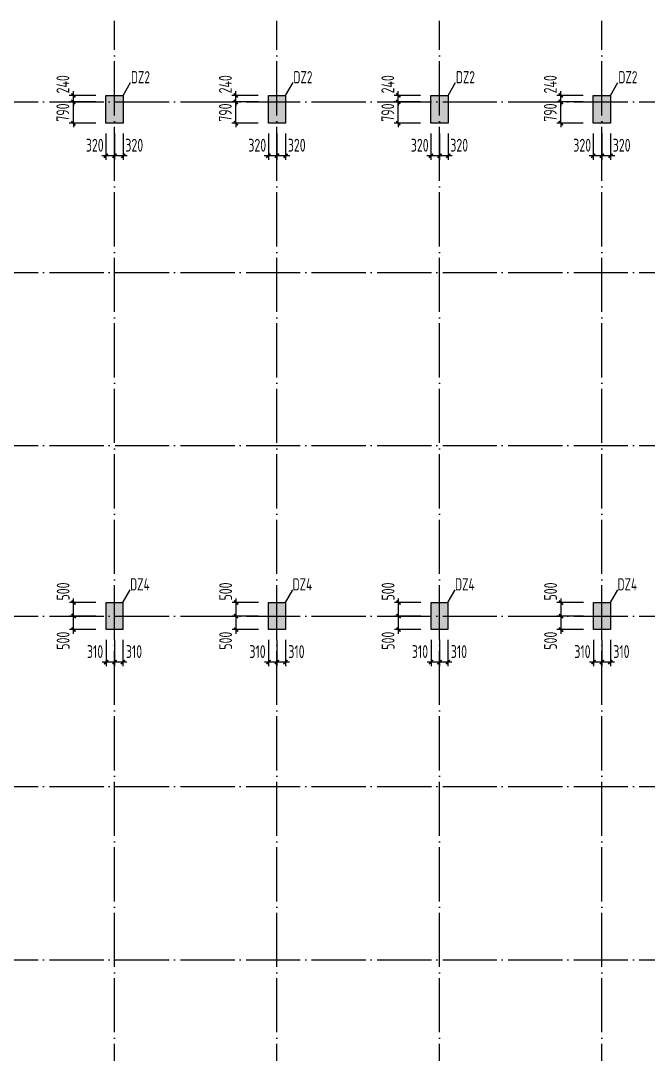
# Model space of a CAD drawing. Extents: x 2303022 to 2899168, y 17226141 to 18257813.
# Drawn here: x 2459841 to 2483020, y 18001603 to 18039796 of the extents above; entities that cross this region are included whole.
import ezdxf
from ezdxf.enums import TextEntityAlignment as Align

# ---------------------------------------------------------------- set-up
doc = ezdxf.new("R2010")
doc.units = 0
doc.header["$LTSCALE"] = 1000
doc.header["$MEASUREMENT"] = 0
doc.linetypes.add('DOTE', pattern=[2.42, 2, -0.2, 0.02, -0.2])
doc.layers.get('Defpoints').update_dxf_attribs({"color": 250})
for name, color, linetype in [('COLU', 253, 'Continuous'), ('COLU_DIM', 3, 'Continuous'), ('COLU_HATCH', 251, 'Continuous'), ('DOTE', 1, 'DOTE'), ('STAIR', 4, 'Continuous')]:
    doc.layers.add(name, color=color, linetype=linetype)
doc.styles.add('TSSD_Dimension', font='Tssdeng.shx', dxfattribs={"width": 0.7, "bigfont": 'hztxt.shx'})
doc.styles.add('TSSD_REIN', font='tssdeng.shx', dxfattribs={"width": 0.7, "bigfont": 'tssdchn.shx'})
doc.dimstyles.new('TSSD_150_150', dxfattribs={"dimtxt": 475, "dimasz": 150, "dimexe": 150, "dimexo": 375, "dimgap": 150, "dimtad": 1, "dimdec": 0, "dimzin": 0, "dimdsep": 46, "dimtxsty": 'TSSD_Dimension', "dimblk": 'ARCHTICK', "dimcen": 0, "dimdle": 150, "dimclrt": 7, "dimadec": 0, "dimazin": 0, "dimtfac": 1, "dimtdec": 0, "dimtix": 1, "dimtmove": 2, "dimatfit": 3, "dimfxl": 0, "dimtolj": 1, "dimtzin": 0, "dimarcsym": 0})

# ---------------------------------------------------------------- blocks, each defined once
blk = doc.blocks.new('_ArchTick')
at = {"color": 0, "linetype": 'ByBlock', "const_width": 0.4}
blk.add_lwpolyline([(-0.5, -0.5), (0.5, 0.5)], dxfattribs=at)
blk = doc.blocks.new('*D85')
at = {"layer": 'COLU_DIM', "color": 0, "lineweight": -2}
for p, q in [((2463307, 18035631), (2463307, 18034656)), ((2463627, 18035631), (2463627, 18034656)), ((2463777, 18034806), (2463157, 18034806))]:
    blk.add_line(p, q, dxfattribs=at)
at = {"layer": 'Defpoints', "color": 0}
for p in [(2463307, 18036006), (2463627, 18036006), (2463307, 18034806)]:
    blk.add_point(p, dxfattribs=at)
at = {"layer": 'COLU_DIM', "color": 0, "lineweight": -2, "xscale": 150, "yscale": 150, "zscale": 150, "rotation": 180}
blk.add_blockref('_ArchTick', (2463307, 18034806), dxfattribs=at)
at = {"layer": 'COLU_DIM', "color": 0, "lineweight": -2, "xscale": 150, "yscale": 150, "zscale": 150}
blk.add_blockref('_ArchTick', (2463627, 18034806), dxfattribs=at)
at = {"layer": 'COLU_DIM', "color": 7, "insert": (2464036, 18035194), "char_height": 475, "attachment_point": 5, "style": 'TSSD_Dimension'}
blk.add_mtext('\\A1;320', dxfattribs=at)
blk = doc.blocks.new('*D86')
at = {"layer": 'COLU_DIM', "color": 0, "lineweight": -2}
for p, q in [((2462987, 18035631), (2462987, 18034656)), ((2463307, 18035631), (2463307, 18034656)), ((2463457, 18034806), (2462837, 18034806))]:
    blk.add_line(p, q, dxfattribs=at)
at = {"layer": 'Defpoints', "color": 0}
for p in [(2462987, 18036006), (2463307, 18036006), (2462987, 18034806)]:
    blk.add_point(p, dxfattribs=at)
at = {"layer": 'COLU_DIM', "color": 0, "lineweight": -2, "xscale": 150, "yscale": 150, "zscale": 150, "rotation": 180}
blk.add_blockref('_ArchTick', (2462987, 18034806), dxfattribs=at)
at = {"layer": 'COLU_DIM', "color": 0, "lineweight": -2, "xscale": 150, "yscale": 150, "zscale": 150}
blk.add_blockref('_ArchTick', (2463307, 18034806), dxfattribs=at)
at = {"layer": 'COLU_DIM', "color": 7, "insert": (2462578, 18035194), "char_height": 475, "attachment_point": 5, "style": 'TSSD_Dimension'}
blk.add_mtext('\\A1;320', dxfattribs=at)
blk = doc.blocks.new('*D87')
at = {"layer": 'COLU_DIM', "color": 0, "lineweight": -2}
for p, q in [((2461787, 18036796), (2461787, 18036946)), ((2462612, 18036796), (2461637, 18036796)), ((2461787, 18036006), (2461787, 18036796)), ((2462612, 18036006), (2461637, 18036006)), ((2461787, 18036006), (2461787, 18035856))]:
    blk.add_line(p, q, dxfattribs=at)
at = {"layer": 'Defpoints', "color": 0}
for p in [(2461787, 18036796), (2462987, 18036796), (2462987, 18036006)]:
    blk.add_point(p, dxfattribs=at)
at = {"layer": 'COLU_DIM', "color": 0, "lineweight": -2, "xscale": 150, "yscale": 150, "zscale": 150}
for p, rotation in [((2461787, 18036796), 270), ((2461787, 18036006), 90)]:
    blk.add_blockref('_ArchTick', p, dxfattribs=dict(at, rotation=rotation))
at = {"layer": 'COLU_DIM', "color": 7, "insert": (2461399, 18036401), "char_height": 475, "attachment_point": 5, "rotation": 90, "style": 'TSSD_Dimension'}
blk.add_mtext('\\A1;790', dxfattribs=at)
blk = doc.blocks.new('*D88')
at = {"layer": 'COLU_DIM', "color": 0, "lineweight": -2}
for p, q in [((2462612, 18037036), (2461637, 18037036)), ((2461787, 18037036), (2461787, 18037186)), ((2461787, 18036796), (2461787, 18037036)), ((2462612, 18036796), (2461637, 18036796)), ((2461787, 18036796), (2461787, 18036646))]:
    blk.add_line(p, q, dxfattribs=at)
at = {"layer": 'Defpoints', "color": 0}
for p in [(2461787, 18037036), (2462987, 18037036), (2462987, 18036796)]:
    blk.add_point(p, dxfattribs=at)
at = {"layer": 'COLU_DIM', "color": 0, "lineweight": -2, "xscale": 150, "yscale": 150, "zscale": 150}
for p, rotation in [((2461787, 18037036), 270), ((2461787, 18036796), 90)]:
    blk.add_blockref('_ArchTick', p, dxfattribs=dict(at, rotation=rotation))
at = {"layer": 'COLU_DIM', "color": 7, "insert": (2461399, 18037445), "char_height": 475, "attachment_point": 5, "rotation": 90, "style": 'TSSD_Dimension'}
blk.add_mtext('\\A1;240', dxfattribs=at)
blk = doc.blocks.new('*D89')
at = {"layer": 'COLU_DIM', "color": 0, "lineweight": -2}
for p, q in [((2469307, 18035631), (2469307, 18034656)), ((2469627, 18035631), (2469627, 18034656)), ((2469777, 18034806), (2469157, 18034806))]:
    blk.add_line(p, q, dxfattribs=at)
at = {"layer": 'Defpoints', "color": 0}
for p in [(2469307, 18036006), (2469627, 18036006), (2469307, 18034806)]:
    blk.add_point(p, dxfattribs=at)
at = {"layer": 'COLU_DIM', "color": 0, "lineweight": -2, "xscale": 150, "yscale": 150, "zscale": 150, "rotation": 180}
blk.add_blockref('_ArchTick', (2469307, 18034806), dxfattribs=at)
at = {"layer": 'COLU_DIM', "color": 0, "lineweight": -2, "xscale": 150, "yscale": 150, "zscale": 150}
blk.add_blockref('_ArchTick', (2469627, 18034806), dxfattribs=at)
at = {"layer": 'COLU_DIM', "color": 7, "insert": (2470036, 18035194), "char_height": 475, "attachment_point": 5, "style": 'TSSD_Dimension'}
blk.add_mtext('\\A1;320', dxfattribs=at)
blk = doc.blocks.new('*D90')
at = {"layer": 'COLU_DIM', "color": 0, "lineweight": -2}
for p, q in [((2468987, 18035631), (2468987, 18034656)), ((2469307, 18035631), (2469307, 18034656)), ((2469457, 18034806), (2468837, 18034806))]:
    blk.add_line(p, q, dxfattribs=at)
at = {"layer": 'Defpoints', "color": 0}
for p in [(2468987, 18036006), (2469307, 18036006), (2468987, 18034806)]:
    blk.add_point(p, dxfattribs=at)
at = {"layer": 'COLU_DIM', "color": 0, "lineweight": -2, "xscale": 150, "yscale": 150, "zscale": 150, "rotation": 180}
blk.add_blockref('_ArchTick', (2468987, 18034806), dxfattribs=at)
at = {"layer": 'COLU_DIM', "color": 0, "lineweight": -2, "xscale": 150, "yscale": 150, "zscale": 150}
blk.add_blockref('_ArchTick', (2469307, 18034806), dxfattribs=at)
at = {"layer": 'COLU_DIM', "color": 7, "insert": (2468578, 18035194), "char_height": 475, "attachment_point": 5, "style": 'TSSD_Dimension'}
blk.add_mtext('\\A1;320', dxfattribs=at)
blk = doc.blocks.new('*D91')
at = {"layer": 'COLU_DIM', "color": 0, "lineweight": -2}
for p, q in [((2467787, 18036796), (2467787, 18036946)), ((2468612, 18036796), (2467637, 18036796)), ((2467787, 18036006), (2467787, 18036796)), ((2468612, 18036006), (2467637, 18036006)), ((2467787, 18036006), (2467787, 18035856))]:
    blk.add_line(p, q, dxfattribs=at)
at = {"layer": 'Defpoints', "color": 0}
for p in [(2467787, 18036796), (2468987, 18036796), (2468987, 18036006)]:
    blk.add_point(p, dxfattribs=at)
at = {"layer": 'COLU_DIM', "color": 0, "lineweight": -2, "xscale": 150, "yscale": 150, "zscale": 150}
for p, rotation in [((2467787, 18036796), 270), ((2467787, 18036006), 90)]:
    blk.add_blockref('_ArchTick', p, dxfattribs=dict(at, rotation=rotation))
at = {"layer": 'COLU_DIM', "color": 7, "insert": (2467399, 18036401), "char_height": 475, "attachment_point": 5, "rotation": 90, "style": 'TSSD_Dimension'}
blk.add_mtext('\\A1;790', dxfattribs=at)
blk = doc.blocks.new('*D92')
at = {"layer": 'COLU_DIM', "color": 0, "lineweight": -2}
for p, q in [((2468612, 18037036), (2467637, 18037036)), ((2467787, 18037036), (2467787, 18037186)), ((2467787, 18036796), (2467787, 18037036)), ((2468612, 18036796), (2467637, 18036796)), ((2467787, 18036796), (2467787, 18036646))]:
    blk.add_line(p, q, dxfattribs=at)
at = {"layer": 'Defpoints', "color": 0}
for p in [(2467787, 18037036), (2468987, 18037036), (2468987, 18036796)]:
    blk.add_point(p, dxfattribs=at)
at = {"layer": 'COLU_DIM', "color": 0, "lineweight": -2, "xscale": 150, "yscale": 150, "zscale": 150}
for p, rotation in [((2467787, 18037036), 270), ((2467787, 18036796), 90)]:
    blk.add_blockref('_ArchTick', p, dxfattribs=dict(at, rotation=rotation))
at = {"layer": 'COLU_DIM', "color": 7, "insert": (2467399, 18037445), "char_height": 475, "attachment_point": 5, "rotation": 90, "style": 'TSSD_Dimension'}
blk.add_mtext('\\A1;240', dxfattribs=at)
blk = doc.blocks.new('*D93')
at = {"layer": 'COLU_DIM', "color": 0, "lineweight": -2}
for p, q in [((2475307, 18035631), (2475307, 18034656)), ((2475627, 18035631), (2475627, 18034656)), ((2475777, 18034806), (2475157, 18034806))]:
    blk.add_line(p, q, dxfattribs=at)
at = {"layer": 'Defpoints', "color": 0}
for p in [(2475307, 18036006), (2475627, 18036006), (2475307, 18034806)]:
    blk.add_point(p, dxfattribs=at)
at = {"layer": 'COLU_DIM', "color": 0, "lineweight": -2, "xscale": 150, "yscale": 150, "zscale": 150, "rotation": 180}
blk.add_blockref('_ArchTick', (2475307, 18034806), dxfattribs=at)
at = {"layer": 'COLU_DIM', "color": 0, "lineweight": -2, "xscale": 150, "yscale": 150, "zscale": 150}
blk.add_blockref('_ArchTick', (2475627, 18034806), dxfattribs=at)
at = {"layer": 'COLU_DIM', "color": 7, "insert": (2476036, 18035194), "char_height": 475, "attachment_point": 5, "style": 'TSSD_Dimension'}
blk.add_mtext('\\A1;320', dxfattribs=at)
blk = doc.blocks.new('*D94')
at = {"layer": 'COLU_DIM', "color": 0, "lineweight": -2}
for p, q in [((2474987, 18035631), (2474987, 18034656)), ((2475307, 18035631), (2475307, 18034656)), ((2475457, 18034806), (2474837, 18034806))]:
    blk.add_line(p, q, dxfattribs=at)
at = {"layer": 'Defpoints', "color": 0}
for p in [(2474987, 18036006), (2475307, 18036006), (2474987, 18034806)]:
    blk.add_point(p, dxfattribs=at)
at = {"layer": 'COLU_DIM', "color": 0, "lineweight": -2, "xscale": 150, "yscale": 150, "zscale": 150, "rotation": 180}
blk.add_blockref('_ArchTick', (2474987, 18034806), dxfattribs=at)
at = {"layer": 'COLU_DIM', "color": 0, "lineweight": -2, "xscale": 150, "yscale": 150, "zscale": 150}
blk.add_blockref('_ArchTick', (2475307, 18034806), dxfattribs=at)
at = {"layer": 'COLU_DIM', "color": 7, "insert": (2474578, 18035194), "char_height": 475, "attachment_point": 5, "style": 'TSSD_Dimension'}
blk.add_mtext('\\A1;320', dxfattribs=at)
blk = doc.blocks.new('*D95')
at = {"layer": 'COLU_DIM', "color": 0, "lineweight": -2}
for p, q in [((2473787, 18036796), (2473787, 18036946)), ((2474612, 18036796), (2473637, 18036796)), ((2473787, 18036006), (2473787, 18036796)), ((2474612, 18036006), (2473637, 18036006)), ((2473787, 18036006), (2473787, 18035856))]:
    blk.add_line(p, q, dxfattribs=at)
at = {"layer": 'Defpoints', "color": 0}
for p in [(2473787, 18036796), (2474987, 18036796), (2474987, 18036006)]:
    blk.add_point(p, dxfattribs=at)
at = {"layer": 'COLU_DIM', "color": 0, "lineweight": -2, "xscale": 150, "yscale": 150, "zscale": 150}
for p, rotation in [((2473787, 18036796), 270), ((2473787, 18036006), 90)]:
    blk.add_blockref('_ArchTick', p, dxfattribs=dict(at, rotation=rotation))
at = {"layer": 'COLU_DIM', "color": 7, "insert": (2473399, 18036401), "char_height": 475, "attachment_point": 5, "rotation": 90, "style": 'TSSD_Dimension'}
blk.add_mtext('\\A1;790', dxfattribs=at)
blk = doc.blocks.new('*D96')
at = {"layer": 'COLU_DIM', "color": 0, "lineweight": -2}
for p, q in [((2474612, 18037036), (2473637, 18037036)), ((2473787, 18037036), (2473787, 18037186)), ((2473787, 18036796), (2473787, 18037036)), ((2474612, 18036796), (2473637, 18036796)), ((2473787, 18036796), (2473787, 18036646))]:
    blk.add_line(p, q, dxfattribs=at)
at = {"layer": 'Defpoints', "color": 0}
for p in [(2473787, 18037036), (2474987, 18037036), (2474987, 18036796)]:
    blk.add_point(p, dxfattribs=at)
at = {"layer": 'COLU_DIM', "color": 0, "lineweight": -2, "xscale": 150, "yscale": 150, "zscale": 150}
for p, rotation in [((2473787, 18037036), 270), ((2473787, 18036796), 90)]:
    blk.add_blockref('_ArchTick', p, dxfattribs=dict(at, rotation=rotation))
at = {"layer": 'COLU_DIM', "color": 7, "insert": (2473399, 18037445), "char_height": 475, "attachment_point": 5, "rotation": 90, "style": 'TSSD_Dimension'}
blk.add_mtext('\\A1;240', dxfattribs=at)
blk = doc.blocks.new('*D97')
at = {"layer": 'COLU_DIM', "color": 0, "lineweight": -2}
for p, q in [((2481307, 18035631), (2481307, 18034656)), ((2481627, 18035631), (2481627, 18034656)), ((2481777, 18034806), (2481157, 18034806))]:
    blk.add_line(p, q, dxfattribs=at)
at = {"layer": 'Defpoints', "color": 0}
for p in [(2481307, 18036006), (2481627, 18036006), (2481307, 18034806)]:
    blk.add_point(p, dxfattribs=at)
at = {"layer": 'COLU_DIM', "color": 0, "lineweight": -2, "xscale": 150, "yscale": 150, "zscale": 150, "rotation": 180}
blk.add_blockref('_ArchTick', (2481307, 18034806), dxfattribs=at)
at = {"layer": 'COLU_DIM', "color": 0, "lineweight": -2, "xscale": 150, "yscale": 150, "zscale": 150}
blk.add_blockref('_ArchTick', (2481627, 18034806), dxfattribs=at)
at = {"layer": 'COLU_DIM', "color": 7, "insert": (2482036, 18035194), "char_height": 475, "attachment_point": 5, "style": 'TSSD_Dimension'}
blk.add_mtext('\\A1;320', dxfattribs=at)
blk = doc.blocks.new('*D98')
at = {"layer": 'COLU_DIM', "color": 0, "lineweight": -2}
for p, q in [((2480987, 18035631), (2480987, 18034656)), ((2481307, 18035631), (2481307, 18034656)), ((2481457, 18034806), (2480837, 18034806))]:
    blk.add_line(p, q, dxfattribs=at)
at = {"layer": 'Defpoints', "color": 0}
for p in [(2480987, 18036006), (2481307, 18036006), (2480987, 18034806)]:
    blk.add_point(p, dxfattribs=at)
at = {"layer": 'COLU_DIM', "color": 0, "lineweight": -2, "xscale": 150, "yscale": 150, "zscale": 150, "rotation": 180}
blk.add_blockref('_ArchTick', (2480987, 18034806), dxfattribs=at)
at = {"layer": 'COLU_DIM', "color": 0, "lineweight": -2, "xscale": 150, "yscale": 150, "zscale": 150}
blk.add_blockref('_ArchTick', (2481307, 18034806), dxfattribs=at)
at = {"layer": 'COLU_DIM', "color": 7, "insert": (2480578, 18035194), "char_height": 475, "attachment_point": 5, "style": 'TSSD_Dimension'}
blk.add_mtext('\\A1;320', dxfattribs=at)
blk = doc.blocks.new('*D99')
at = {"layer": 'COLU_DIM', "color": 0, "lineweight": -2}
for p, q in [((2479787, 18036796), (2479787, 18036946)), ((2480612, 18036796), (2479637, 18036796)), ((2479787, 18036006), (2479787, 18036796)), ((2480612, 18036006), (2479637, 18036006)), ((2479787, 18036006), (2479787, 18035856))]:
    blk.add_line(p, q, dxfattribs=at)
at = {"layer": 'Defpoints', "color": 0}
for p in [(2479787, 18036796), (2480987, 18036796), (2480987, 18036006)]:
    blk.add_point(p, dxfattribs=at)
at = {"layer": 'COLU_DIM', "color": 0, "lineweight": -2, "xscale": 150, "yscale": 150, "zscale": 150}
for p, rotation in [((2479787, 18036796), 270), ((2479787, 18036006), 90)]:
    blk.add_blockref('_ArchTick', p, dxfattribs=dict(at, rotation=rotation))
at = {"layer": 'COLU_DIM', "color": 7, "insert": (2479399, 18036401), "char_height": 475, "attachment_point": 5, "rotation": 90, "style": 'TSSD_Dimension'}
blk.add_mtext('\\A1;790', dxfattribs=at)
blk = doc.blocks.new('*D100')
at = {"layer": 'COLU_DIM', "color": 0, "lineweight": -2}
for p, q in [((2480612, 18037036), (2479637, 18037036)), ((2479787, 18037036), (2479787, 18037186)), ((2479787, 18036796), (2479787, 18037036)), ((2480612, 18036796), (2479637, 18036796)), ((2479787, 18036796), (2479787, 18036646))]:
    blk.add_line(p, q, dxfattribs=at)
at = {"layer": 'Defpoints', "color": 0}
for p in [(2479787, 18037036), (2480987, 18037036), (2480987, 18036796)]:
    blk.add_point(p, dxfattribs=at)
at = {"layer": 'COLU_DIM', "color": 0, "lineweight": -2, "xscale": 150, "yscale": 150, "zscale": 150}
for p, rotation in [((2479787, 18037036), 270), ((2479787, 18036796), 90)]:
    blk.add_blockref('_ArchTick', p, dxfattribs=dict(at, rotation=rotation))
at = {"layer": 'COLU_DIM', "color": 7, "insert": (2479399, 18037445), "char_height": 475, "attachment_point": 5, "rotation": 90, "style": 'TSSD_Dimension'}
blk.add_mtext('\\A1;240', dxfattribs=at)
blk = doc.blocks.new('*D230')
at = {"layer": 'COLU_DIM', "color": 0, "lineweight": -2}
for p, q in [((2463307, 18016921), (2463307, 18015946)), ((2463617, 18016921), (2463617, 18015946)), ((2463767, 18016096), (2463157, 18016096))]:
    blk.add_line(p, q, dxfattribs=at)
at = {"layer": 'Defpoints', "color": 0}
for p in [(2463307, 18017296), (2463617, 18017296), (2463307, 18016096)]:
    blk.add_point(p, dxfattribs=at)
at = {"layer": 'COLU_DIM', "color": 0, "lineweight": -2, "xscale": 150, "yscale": 150, "zscale": 150, "rotation": 180}
blk.add_blockref('_ArchTick', (2463307, 18016096), dxfattribs=at)
at = {"layer": 'COLU_DIM', "color": 0, "lineweight": -2, "xscale": 150, "yscale": 150, "zscale": 150}
blk.add_blockref('_ArchTick', (2463617, 18016096), dxfattribs=at)
at = {"layer": 'COLU_DIM', "color": 7, "insert": (2464026, 18016484), "char_height": 475, "attachment_point": 5, "style": 'TSSD_Dimension'}
blk.add_mtext('\\A1;310', dxfattribs=at)
blk = doc.blocks.new('*D231')
at = {"layer": 'COLU_DIM', "color": 0, "lineweight": -2}
for p, q in [((2462997, 18016921), (2462997, 18015946)), ((2463307, 18016921), (2463307, 18015946)), ((2463457, 18016096), (2462847, 18016096))]:
    blk.add_line(p, q, dxfattribs=at)
at = {"layer": 'Defpoints', "color": 0}
for p in [(2462997, 18017296), (2463307, 18017296), (2462997, 18016096)]:
    blk.add_point(p, dxfattribs=at)
at = {"layer": 'COLU_DIM', "color": 0, "lineweight": -2, "xscale": 150, "yscale": 150, "zscale": 150, "rotation": 180}
blk.add_blockref('_ArchTick', (2462997, 18016096), dxfattribs=at)
at = {"layer": 'COLU_DIM', "color": 0, "lineweight": -2, "xscale": 150, "yscale": 150, "zscale": 150}
blk.add_blockref('_ArchTick', (2463307, 18016096), dxfattribs=at)
at = {"layer": 'COLU_DIM', "color": 7, "insert": (2462588, 18016484), "char_height": 475, "attachment_point": 5, "style": 'TSSD_Dimension'}
blk.add_mtext('\\A1;310', dxfattribs=at)
blk = doc.blocks.new('*D232')
at = {"layer": 'COLU_DIM', "color": 0, "lineweight": -2}
for p, q in [((2462622, 18017796), (2461647, 18017796)), ((2461797, 18017146), (2461797, 18017946)), ((2462622, 18017296), (2461647, 18017296))]:
    blk.add_line(p, q, dxfattribs=at)
at = {"layer": 'Defpoints', "color": 0}
for p in [(2461797, 18017796), (2462997, 18017796), (2462997, 18017296)]:
    blk.add_point(p, dxfattribs=at)
at = {"layer": 'COLU_DIM', "color": 0, "lineweight": -2, "xscale": 150, "yscale": 150, "zscale": 150}
for p, rotation in [((2461797, 18017796), 90), ((2461797, 18017296), 270)]:
    blk.add_blockref('_ArchTick', p, dxfattribs=dict(at, rotation=rotation))
at = {"layer": 'COLU_DIM', "color": 7, "insert": (2461409, 18016887), "char_height": 475, "attachment_point": 5, "rotation": 90, "style": 'TSSD_Dimension'}
blk.add_mtext('\\A1;500', dxfattribs=at)
blk = doc.blocks.new('*D233')
at = {"layer": 'COLU_DIM', "color": 0, "lineweight": -2}
for p, q in [((2462622, 18018296), (2461647, 18018296)), ((2461797, 18017646), (2461797, 18018446)), ((2462622, 18017796), (2461647, 18017796))]:
    blk.add_line(p, q, dxfattribs=at)
at = {"layer": 'Defpoints', "color": 0}
for p in [(2461797, 18018296), (2462997, 18018296), (2462997, 18017796)]:
    blk.add_point(p, dxfattribs=at)
at = {"layer": 'COLU_DIM', "color": 0, "lineweight": -2, "xscale": 150, "yscale": 150, "zscale": 150}
for p, rotation in [((2461797, 18018296), 90), ((2461797, 18017796), 270)]:
    blk.add_blockref('_ArchTick', p, dxfattribs=dict(at, rotation=rotation))
at = {"layer": 'COLU_DIM', "color": 7, "insert": (2461409, 18018705), "char_height": 475, "attachment_point": 5, "rotation": 90, "style": 'TSSD_Dimension'}
blk.add_mtext('\\A1;500', dxfattribs=at)
blk = doc.blocks.new('*D246')
at = {"layer": 'COLU_DIM', "color": 0, "lineweight": -2}
for p, q in [((2469307, 18016921), (2469307, 18015946)), ((2469617, 18016921), (2469617, 18015946)), ((2469767, 18016096), (2469157, 18016096))]:
    blk.add_line(p, q, dxfattribs=at)
at = {"layer": 'Defpoints', "color": 0}
for p in [(2469307, 18017296), (2469617, 18017296), (2469307, 18016096)]:
    blk.add_point(p, dxfattribs=at)
at = {"layer": 'COLU_DIM', "color": 0, "lineweight": -2, "xscale": 150, "yscale": 150, "zscale": 150, "rotation": 180}
blk.add_blockref('_ArchTick', (2469307, 18016096), dxfattribs=at)
at = {"layer": 'COLU_DIM', "color": 0, "lineweight": -2, "xscale": 150, "yscale": 150, "zscale": 150}
blk.add_blockref('_ArchTick', (2469617, 18016096), dxfattribs=at)
at = {"layer": 'COLU_DIM', "color": 7, "insert": (2470026, 18016484), "char_height": 475, "attachment_point": 5, "style": 'TSSD_Dimension'}
blk.add_mtext('\\A1;310', dxfattribs=at)
blk = doc.blocks.new('*D247')
at = {"layer": 'COLU_DIM', "color": 0, "lineweight": -2}
for p, q in [((2468997, 18016921), (2468997, 18015946)), ((2469307, 18016921), (2469307, 18015946)), ((2469457, 18016096), (2468847, 18016096))]:
    blk.add_line(p, q, dxfattribs=at)
at = {"layer": 'Defpoints', "color": 0}
for p in [(2468997, 18017296), (2469307, 18017296), (2468997, 18016096)]:
    blk.add_point(p, dxfattribs=at)
at = {"layer": 'COLU_DIM', "color": 0, "lineweight": -2, "xscale": 150, "yscale": 150, "zscale": 150, "rotation": 180}
blk.add_blockref('_ArchTick', (2468997, 18016096), dxfattribs=at)
at = {"layer": 'COLU_DIM', "color": 0, "lineweight": -2, "xscale": 150, "yscale": 150, "zscale": 150}
blk.add_blockref('_ArchTick', (2469307, 18016096), dxfattribs=at)
at = {"layer": 'COLU_DIM', "color": 7, "insert": (2468588, 18016484), "char_height": 475, "attachment_point": 5, "style": 'TSSD_Dimension'}
blk.add_mtext('\\A1;310', dxfattribs=at)
blk = doc.blocks.new('*D248')
at = {"layer": 'COLU_DIM', "color": 0, "lineweight": -2}
for p, q in [((2468622, 18017796), (2467647, 18017796)), ((2467797, 18017146), (2467797, 18017946)), ((2468622, 18017296), (2467647, 18017296))]:
    blk.add_line(p, q, dxfattribs=at)
at = {"layer": 'Defpoints', "color": 0}
for p in [(2467797, 18017796), (2468997, 18017796), (2468997, 18017296)]:
    blk.add_point(p, dxfattribs=at)
at = {"layer": 'COLU_DIM', "color": 0, "lineweight": -2, "xscale": 150, "yscale": 150, "zscale": 150}
for p, rotation in [((2467797, 18017796), 90), ((2467797, 18017296), 270)]:
    blk.add_blockref('_ArchTick', p, dxfattribs=dict(at, rotation=rotation))
at = {"layer": 'COLU_DIM', "color": 7, "insert": (2467409, 18016887), "char_height": 475, "attachment_point": 5, "rotation": 90, "style": 'TSSD_Dimension'}
blk.add_mtext('\\A1;500', dxfattribs=at)
blk = doc.blocks.new('*D249')
at = {"layer": 'COLU_DIM', "color": 0, "lineweight": -2}
for p, q in [((2468622, 18018296), (2467647, 18018296)), ((2467797, 18017646), (2467797, 18018446)), ((2468622, 18017796), (2467647, 18017796))]:
    blk.add_line(p, q, dxfattribs=at)
at = {"layer": 'Defpoints', "color": 0}
for p in [(2467797, 18018296), (2468997, 18018296), (2468997, 18017796)]:
    blk.add_point(p, dxfattribs=at)
at = {"layer": 'COLU_DIM', "color": 0, "lineweight": -2, "xscale": 150, "yscale": 150, "zscale": 150}
for p, rotation in [((2467797, 18018296), 90), ((2467797, 18017796), 270)]:
    blk.add_blockref('_ArchTick', p, dxfattribs=dict(at, rotation=rotation))
at = {"layer": 'COLU_DIM', "color": 7, "insert": (2467409, 18018705), "char_height": 475, "attachment_point": 5, "rotation": 90, "style": 'TSSD_Dimension'}
blk.add_mtext('\\A1;500', dxfattribs=at)
blk = doc.blocks.new('*D250')
at = {"layer": 'COLU_DIM', "color": 0, "lineweight": -2}
for p, q in [((2475307, 18016921), (2475307, 18015946)), ((2475617, 18016921), (2475617, 18015946)), ((2475767, 18016096), (2475157, 18016096))]:
    blk.add_line(p, q, dxfattribs=at)
at = {"layer": 'Defpoints', "color": 0}
for p in [(2475307, 18017296), (2475617, 18017296), (2475307, 18016096)]:
    blk.add_point(p, dxfattribs=at)
at = {"layer": 'COLU_DIM', "color": 0, "lineweight": -2, "xscale": 150, "yscale": 150, "zscale": 150, "rotation": 180}
blk.add_blockref('_ArchTick', (2475307, 18016096), dxfattribs=at)
at = {"layer": 'COLU_DIM', "color": 0, "lineweight": -2, "xscale": 150, "yscale": 150, "zscale": 150}
blk.add_blockref('_ArchTick', (2475617, 18016096), dxfattribs=at)
at = {"layer": 'COLU_DIM', "color": 7, "insert": (2476026, 18016484), "char_height": 475, "attachment_point": 5, "style": 'TSSD_Dimension'}
blk.add_mtext('\\A1;310', dxfattribs=at)
blk = doc.blocks.new('*D251')
at = {"layer": 'COLU_DIM', "color": 0, "lineweight": -2}
for p, q in [((2474997, 18016921), (2474997, 18015946)), ((2475307, 18016921), (2475307, 18015946)), ((2475457, 18016096), (2474847, 18016096))]:
    blk.add_line(p, q, dxfattribs=at)
at = {"layer": 'Defpoints', "color": 0}
for p in [(2474997, 18017296), (2475307, 18017296), (2474997, 18016096)]:
    blk.add_point(p, dxfattribs=at)
at = {"layer": 'COLU_DIM', "color": 0, "lineweight": -2, "xscale": 150, "yscale": 150, "zscale": 150, "rotation": 180}
blk.add_blockref('_ArchTick', (2474997, 18016096), dxfattribs=at)
at = {"layer": 'COLU_DIM', "color": 0, "lineweight": -2, "xscale": 150, "yscale": 150, "zscale": 150}
blk.add_blockref('_ArchTick', (2475307, 18016096), dxfattribs=at)
at = {"layer": 'COLU_DIM', "color": 7, "insert": (2474588, 18016484), "char_height": 475, "attachment_point": 5, "style": 'TSSD_Dimension'}
blk.add_mtext('\\A1;310', dxfattribs=at)
blk = doc.blocks.new('*D252')
at = {"layer": 'COLU_DIM', "color": 0, "lineweight": -2}
for p, q in [((2474622, 18017796), (2473647, 18017796)), ((2473797, 18017146), (2473797, 18017946)), ((2474622, 18017296), (2473647, 18017296))]:
    blk.add_line(p, q, dxfattribs=at)
at = {"layer": 'Defpoints', "color": 0}
for p in [(2473797, 18017796), (2474997, 18017796), (2474997, 18017296)]:
    blk.add_point(p, dxfattribs=at)
at = {"layer": 'COLU_DIM', "color": 0, "lineweight": -2, "xscale": 150, "yscale": 150, "zscale": 150}
for p, rotation in [((2473797, 18017796), 90), ((2473797, 18017296), 270)]:
    blk.add_blockref('_ArchTick', p, dxfattribs=dict(at, rotation=rotation))
at = {"layer": 'COLU_DIM', "color": 7, "insert": (2473409, 18016887), "char_height": 475, "attachment_point": 5, "rotation": 90, "style": 'TSSD_Dimension'}
blk.add_mtext('\\A1;500', dxfattribs=at)
blk = doc.blocks.new('*D241')
at = {"layer": 'COLU_DIM', "color": 0, "lineweight": -2}
for p, q in [((2474622, 18018296), (2473647, 18018296)), ((2473797, 18017646), (2473797, 18018446)), ((2474622, 18017796), (2473647, 18017796))]:
    blk.add_line(p, q, dxfattribs=at)
at = {"layer": 'Defpoints', "color": 0}
for p in [(2473797, 18018296), (2474997, 18018296), (2474997, 18017796)]:
    blk.add_point(p, dxfattribs=at)
at = {"layer": 'COLU_DIM', "color": 0, "lineweight": -2, "xscale": 150, "yscale": 150, "zscale": 150}
for p, rotation in [((2473797, 18018296), 90), ((2473797, 18017796), 270)]:
    blk.add_blockref('_ArchTick', p, dxfattribs=dict(at, rotation=rotation))
at = {"layer": 'COLU_DIM', "color": 7, "insert": (2473409, 18018705), "char_height": 475, "attachment_point": 5, "rotation": 90, "style": 'TSSD_Dimension'}
blk.add_mtext('\\A1;500', dxfattribs=at)
blk = doc.blocks.new('*D242')
at = {"layer": 'COLU_DIM', "color": 0, "lineweight": -2}
for p, q in [((2481307, 18016921), (2481307, 18015946)), ((2481617, 18016921), (2481617, 18015946)), ((2481767, 18016096), (2481157, 18016096))]:
    blk.add_line(p, q, dxfattribs=at)
at = {"layer": 'Defpoints', "color": 0}
for p in [(2481307, 18017296), (2481617, 18017296), (2481307, 18016096)]:
    blk.add_point(p, dxfattribs=at)
at = {"layer": 'COLU_DIM', "color": 0, "lineweight": -2, "xscale": 150, "yscale": 150, "zscale": 150, "rotation": 180}
blk.add_blockref('_ArchTick', (2481307, 18016096), dxfattribs=at)
at = {"layer": 'COLU_DIM', "color": 0, "lineweight": -2, "xscale": 150, "yscale": 150, "zscale": 150}
blk.add_blockref('_ArchTick', (2481617, 18016096), dxfattribs=at)
at = {"layer": 'COLU_DIM', "color": 7, "insert": (2482026, 18016484), "char_height": 475, "attachment_point": 5, "style": 'TSSD_Dimension'}
blk.add_mtext('\\A1;310', dxfattribs=at)
blk = doc.blocks.new('*D243')
at = {"layer": 'COLU_DIM', "color": 0, "lineweight": -2}
for p, q in [((2480997, 18016921), (2480997, 18015946)), ((2481307, 18016921), (2481307, 18015946)), ((2481457, 18016096), (2480847, 18016096))]:
    blk.add_line(p, q, dxfattribs=at)
at = {"layer": 'Defpoints', "color": 0}
for p in [(2480997, 18017296), (2481307, 18017296), (2480997, 18016096)]:
    blk.add_point(p, dxfattribs=at)
at = {"layer": 'COLU_DIM', "color": 0, "lineweight": -2, "xscale": 150, "yscale": 150, "zscale": 150, "rotation": 180}
blk.add_blockref('_ArchTick', (2480997, 18016096), dxfattribs=at)
at = {"layer": 'COLU_DIM', "color": 0, "lineweight": -2, "xscale": 150, "yscale": 150, "zscale": 150}
blk.add_blockref('_ArchTick', (2481307, 18016096), dxfattribs=at)
at = {"layer": 'COLU_DIM', "color": 7, "insert": (2480588, 18016484), "char_height": 475, "attachment_point": 5, "style": 'TSSD_Dimension'}
blk.add_mtext('\\A1;310', dxfattribs=at)
blk = doc.blocks.new('*D244')
at = {"layer": 'COLU_DIM', "color": 0, "lineweight": -2}
for p, q in [((2480622, 18017796), (2479647, 18017796)), ((2479797, 18017146), (2479797, 18017946)), ((2480622, 18017296), (2479647, 18017296))]:
    blk.add_line(p, q, dxfattribs=at)
at = {"layer": 'Defpoints', "color": 0}
for p in [(2479797, 18017796), (2480997, 18017796), (2480997, 18017296)]:
    blk.add_point(p, dxfattribs=at)
at = {"layer": 'COLU_DIM', "color": 0, "lineweight": -2, "xscale": 150, "yscale": 150, "zscale": 150}
for p, rotation in [((2479797, 18017796), 90), ((2479797, 18017296), 270)]:
    blk.add_blockref('_ArchTick', p, dxfattribs=dict(at, rotation=rotation))
at = {"layer": 'COLU_DIM', "color": 7, "insert": (2479409, 18016887), "char_height": 475, "attachment_point": 5, "rotation": 90, "style": 'TSSD_Dimension'}
blk.add_mtext('\\A1;500', dxfattribs=at)
blk = doc.blocks.new('*D245')
at = {"layer": 'COLU_DIM', "color": 0, "lineweight": -2}
for p, q in [((2480622, 18018296), (2479647, 18018296)), ((2479797, 18017646), (2479797, 18018446)), ((2480622, 18017796), (2479647, 18017796))]:
    blk.add_line(p, q, dxfattribs=at)
at = {"layer": 'Defpoints', "color": 0}
for p in [(2479797, 18018296), (2480997, 18018296), (2480997, 18017796)]:
    blk.add_point(p, dxfattribs=at)
at = {"layer": 'COLU_DIM', "color": 0, "lineweight": -2, "xscale": 150, "yscale": 150, "zscale": 150}
for p, rotation in [((2479797, 18018296), 90), ((2479797, 18017796), 270)]:
    blk.add_blockref('_ArchTick', p, dxfattribs=dict(at, rotation=rotation))
at = {"layer": 'COLU_DIM', "color": 7, "insert": (2479409, 18018705), "char_height": 475, "attachment_point": 5, "rotation": 90, "style": 'TSSD_Dimension'}
blk.add_mtext('\\A1;500', dxfattribs=at)

msp = doc.modelspace()

# ---------------------------------------------------------------- hatches: boundary and pattern name
at = {"layer": 'COLU_HATCH'}
for points in [[(2462987, 18036006.1), (2462987, 18037036.1), (2463627, 18037036.1), (2463627, 18036006.1)], [(2468987, 18036006.1), (2468987, 18037036.1), (2469627, 18037036.1), (2469627, 18036006.1)], [(2474987, 18036006.1), (2474987, 18037036.1), (2475627, 18037036.1), (2475627, 18036006.1)], [(2480987, 18036006.1), (2480987, 18037036.1), (2481627, 18037036.1), (2481627, 18036006.1)], [(2462997, 18017296.1), (2462997, 18018296.1), (2463617, 18018296.1), (2463617, 18017296.1)], [(2468997, 18017296.1), (2468997, 18018296.1), (2469617, 18018296.1), (2469617, 18017296.1)], [(2474997, 18017296.1), (2474997, 18018296.1), (2475617, 18018296.1), (2475617, 18017296.1)], [(2480997, 18017296.1), (2480997, 18018296.1), (2481617, 18018296.1), (2481617, 18017296.1)]]:
    msp.add_hatch(color=256, dxfattribs=at).paths.add_polyline_path(points)

# ---------------------------------------------------------------- linework, layer by layer
at = {"layer": 'COLU'}
for points in [[(2462987, 18036006.1), (2462987, 18037036.1), (2463627, 18037036.1), (2463627, 18036006.1)], [(2468987, 18036006.1), (2468987, 18037036.1), (2469627, 18037036.1), (2469627, 18036006.1)], [(2474987, 18036006.1), (2474987, 18037036.1), (2475627, 18037036.1), (2475627, 18036006.1)], [(2480987, 18036006.1), (2480987, 18037036.1), (2481627, 18037036.1), (2481627, 18036006.1)], [(2462997, 18017296.1), (2462997, 18018296.1), (2463617, 18018296.1), (2463617, 18017296.1)], [(2468997, 18017296.1), (2468997, 18018296.1), (2469617, 18018296.1), (2469617, 18017296.1)], [(2474997, 18017296.1), (2474997, 18018296.1), (2475617, 18018296.1), (2475617, 18017296.1)], [(2480997, 18017296.1), (2480997, 18018296.1), (2481617, 18018296.1), (2481617, 18017296.1)]]:
    msp.add_lwpolyline(points, close=True, dxfattribs=at)
at = {"layer": 'DOTE'}
for p, q in [((2463307, 17975796.1), (2463307, 18039796.1)), ((2469307, 17975796.1), (2469307, 18039796.1)), ((2475307, 17975796.1), (2475307, 18039796.1)), ((2481307, 17975796.1), (2481307, 18039796.1)), ((2388307, 18036796.1), (2502307, 18036796.1)), ((2388307, 18030496.1), (2502307, 18030496.1)), ((2388307, 18024096.1), (2502307, 18024096.1)), ((2388307, 18017796.1), (2502307, 18017796.1)), ((2388307, 18011496.1), (2502307, 18011496.1)), ((2388307, 18005096.1), (2502307, 18005096.1))]:
    msp.add_line(p, q, dxfattribs=at)
at = {"layer": 'STAIR'}
for p, q in [((2463627, 18037036.1), (2463900, 18037511.9)), ((2469627, 18037036.1), (2469900, 18037511.9)), ((2475627, 18037036.1), (2475900, 18037511.9)), ((2481627, 18037036.1), (2481900, 18037511.9)), ((2463617, 18018296.1), (2463890, 18018771.9)), ((2469617, 18018296.1), (2469890, 18018771.9)), ((2475617, 18018296.1), (2475890, 18018771.9)), ((2481617, 18018296.1), (2481890, 18018771.9))]:
    msp.add_line(p, q, dxfattribs=at)

# ---------------------------------------------------------------- texts
at = {"layer": 'STAIR', "style": 'TSSD_REIN', "width": 0.7}
for s, p in [('DZ2', (2464615.7, 18037482.7)), ('DZ2', (2470615.7, 18037482.7)), ('DZ2', (2476615.7, 18037482.7)), ('DZ2', (2482615.7, 18037482.7)), ('DZ4', (2464605.7, 18018742.7)), ('DZ4', (2470605.7, 18018742.7)), ('DZ4', (2476605.7, 18018742.7)), ('DZ4', (2482605.7, 18018742.7))]:
    msp.add_text(s, height=450, dxfattribs=at).set_placement(p, align=Align.RIGHT)

# ---------------------------------------------------------------- dimensions: what is measured, and where the dimension line sits
at = {"layer": 'COLU_DIM'}
for base, p1, p2, angle, picture, middle in [((2461787, 18037036.1), (2462987, 18036796.1), (2462987, 18037036.1), 90, '*D88', (2461399.5, 18037444.7)), ((2467787, 18037036.1), (2468987, 18036796.1), (2468987, 18037036.1), 90, '*D92', (2467399.5, 18037444.7)), ((2473787, 18037036.1), (2474987, 18036796.1), (2474987, 18037036.1), 90, '*D96', (2473399.5, 18037444.7)), ((2479787, 18037036.1), (2480987, 18036796.1), (2480987, 18037036.1), 90, '*D100', (2479399.5, 18037444.7)), ((2462987, 18034806.1), (2463307, 18036006.1), (2462987, 18036006.1), 180, '*D86', (2462578.3, 18035193.6)), ((2463307, 18034806.1), (2463627, 18036006.1), (2463307, 18036006.1), 180, '*D85', (2464035.6, 18035193.6)), ((2468987, 18034806.1), (2469307, 18036006.1), (2468987, 18036006.1), 180, '*D90', (2468578.3, 18035193.6)), ((2469307, 18034806.1), (2469627, 18036006.1), (2469307, 18036006.1), 180, '*D89', (2470035.6, 18035193.6)), ((2474987, 18034806.1), (2475307, 18036006.1), (2474987, 18036006.1), 180, '*D94', (2474578.3, 18035193.6)), ((2475307, 18034806.1), (2475627, 18036006.1), (2475307, 18036006.1), 180, '*D93', (2476035.6, 18035193.6)), ((2480987, 18034806.1), (2481307, 18036006.1), (2480987, 18036006.1), 180, '*D98', (2480578.3, 18035193.6)), ((2481307, 18034806.1), (2481627, 18036006.1), (2481307, 18036006.1), 180, '*D97', (2482035.6, 18035193.6)), ((2461797, 18018296.1), (2462997, 18017796.1), (2462997, 18018296.1), 90, '*D233', (2461409.5, 18018704.7)), ((2467797, 18018296.1), (2468997, 18017796.1), (2468997, 18018296.1), 90, '*D249', (2467409.5, 18018704.7)), ((2473797, 18018296.1), (2474997, 18017796.1), (2474997, 18018296.1), 90, '*D241', (2473409.5, 18018704.7)), ((2479797, 18018296.1), (2480997, 18017796.1), (2480997, 18018296.1), 90, '*D245', (2479409.5, 18018704.7)), ((2461797, 18017796.1), (2462997, 18017296.1), (2462997, 18017796.1), 90, '*D232', (2461409.5, 18016887.4)), ((2467797, 18017796.1), (2468997, 18017296.1), (2468997, 18017796.1), 90, '*D248', (2467409.5, 18016887.4)), ((2473797, 18017796.1), (2474997, 18017296.1), (2474997, 18017796.1), 90, '*D252', (2473409.5, 18016887.4)), ((2479797, 18017796.1), (2480997, 18017296.1), (2480997, 18017796.1), 90, '*D244', (2479409.5, 18016887.4)), ((2462997, 18016096.1), (2463307, 18017296.1), (2462997, 18017296.1), 180, '*D231', (2462588.3, 18016483.6)), ((2463307, 18016096.1), (2463617, 18017296.1), (2463307, 18017296.1), 180, '*D230', (2464025.6, 18016483.6)), ((2468997, 18016096.1), (2469307, 18017296.1), (2468997, 18017296.1), 180, '*D247', (2468588.3, 18016483.6)), ((2469307, 18016096.1), (2469617, 18017296.1), (2469307, 18017296.1), 180, '*D246', (2470025.6, 18016483.6)), ((2474997, 18016096.1), (2475307, 18017296.1), (2474997, 18017296.1), 180, '*D251', (2474588.3, 18016483.6)), ((2475307, 18016096.1), (2475617, 18017296.1), (2475307, 18017296.1), 180, '*D250', (2476025.6, 18016483.6)), ((2480997, 18016096.1), (2481307, 18017296.1), (2480997, 18017296.1), 180, '*D243', (2480588.3, 18016483.6)), ((2481307, 18016096.1), (2481617, 18017296.1), (2481307, 18017296.1), 180, '*D242', (2482025.6, 18016483.6))]:
    dim = msp.add_linear_dim(base=base, p1=p1, p2=p2, angle=angle, dimstyle='TSSD_150_150', dxfattribs=at)
    dim.commit()
    dim.dimension.update_dxf_attribs({"geometry": picture, "text_midpoint": middle, "dimtype": 128})
for base, p1, p2, picture, middle in [((2461787, 18036796.1), (2462987, 18036006.1), (2462987, 18036796.1), '*D87', (2461399.5, 18036401.1)), ((2467787, 18036796.1), (2468987, 18036006.1), (2468987, 18036796.1), '*D91', (2467399.5, 18036401.1)), ((2473787, 18036796.1), (2474987, 18036006.1), (2474987, 18036796.1), '*D95', (2473399.5, 18036401.1)), ((2479787, 18036796.1), (2480987, 18036006.1), (2480987, 18036796.1), '*D99', (2479399.5, 18036401.1))]:
    dim = msp.add_linear_dim(base=base, p1=p1, p2=p2, angle=90, dimstyle='TSSD_150_150', dxfattribs=at)
    dim.commit()
    dim.dimension.update_dxf_attribs({"geometry": picture, "text_midpoint": middle})

doc.saveas('drawing.dxf')
